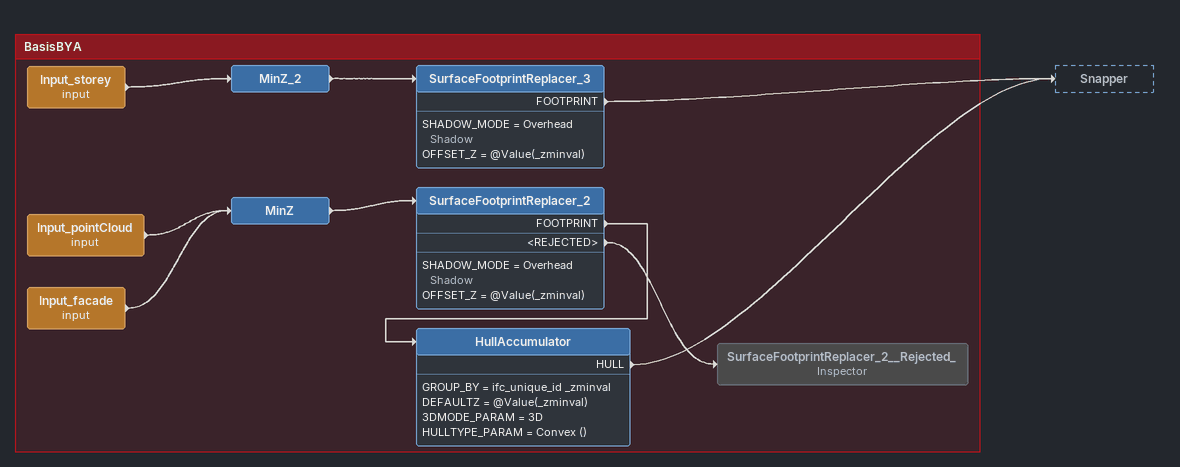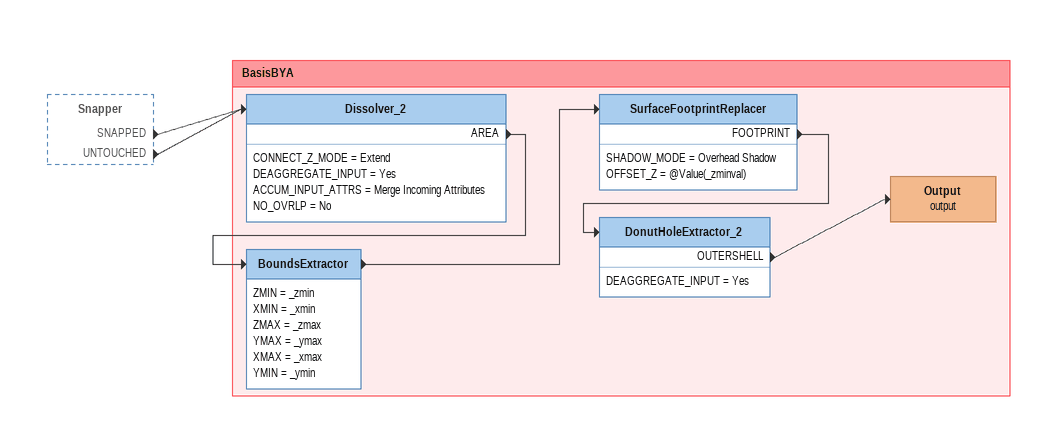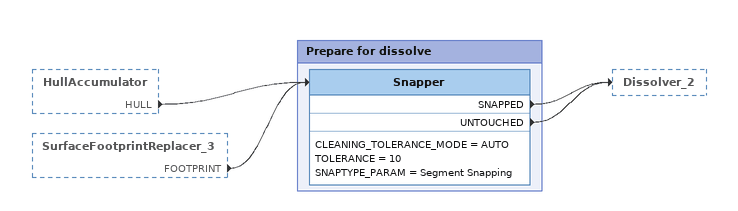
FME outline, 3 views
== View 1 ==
Bookmark: BasisBYA
Input_storey (input)
    -> MinZ_2
MinZ_2
    -> SurfaceFootprintReplacer_3
SurfaceFootprintReplacer_3
    SHADOW_MODE = Overhead Shadow
    OFFSET_Z = @Value(_zminval)
    FOOTPRINT -> Snapper
Input_pointCloud (input)
    -> MinZ
Input_facade (input)
    -> MinZ
MinZ
    -> SurfaceFootprintReplacer_2
SurfaceFootprintReplacer_2
    SHADOW_MODE = Overhead Shadow
    OFFSET_Z = @Value(_zminval)
    FOOTPRINT -> HullAccumulator
    <REJECTED> -> SurfaceFootprintReplacer_2__Rejected_
HullAccumulator
    GROUP_BY = ifc_unique_id _zminval
    DEFAULTZ = @Value(_zminval)
    3DMODE_PARAM = 3D
    HULLTYPE_PARAM = Convex ()
    HULL -> Snapper
SurfaceFootprintReplacer_2__Rejected_: Inspector [off]

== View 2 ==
Snapper [outside]
    SNAPPED -> Dissolver_2
    UNTOUCHED -> Dissolver_2

Bookmark: BasisBYA
Dissolver_2
    CONNECT_Z_MODE = Extend
    DEAGGREGATE_INPUT = Yes
    ACCUM_INPUT_ATTRS = Merge Incoming Attributes
    NO_OVRLP = No
    AREA -> BoundsExtractor
BoundsExtractor
    ZMIN = _zmin
    XMIN = _xmin
    ZMAX = _zmax
    YMAX = _ymax
    XMAX = _xmax
    YMIN = _ymin
    -> SurfaceFootprintReplacer
SurfaceFootprintReplacer
    SHADOW_MODE = Overhead Shadow
    OFFSET_Z = @Value(_zminval)
    FOOTPRINT -> DonutHoleExtractor_2
DonutHoleExtractor_2
    DEAGGREGATE_INPUT = Yes
    OUTERSHELL -> Output (output)
Output (output)

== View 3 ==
HullAccumulator [outside]
    HULL -> Snapper
SurfaceFootprintReplacer_3 [outside]
    FOOTPRINT -> Snapper

Bookmark: Prepare for dissolve
Snapper
    CLEANING_TOLERANCE_MODE = AUTO
    TOLERANCE = 10
    SNAPTYPE_PARAM = Segment Snapping
    SNAPPED -> Dissolver_2
    UNTOUCHED -> Dissolver_2
